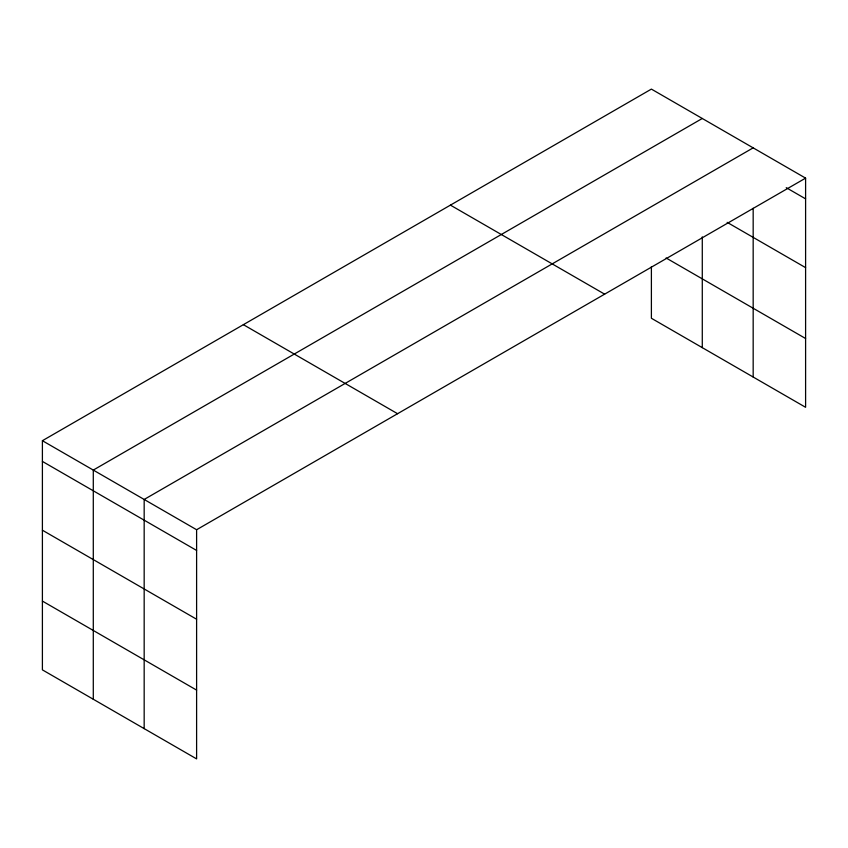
<?xml version="1.0" encoding="UTF-8"?>
<svg xmlns="http://www.w3.org/2000/svg" width="848" height="848" viewBox="0 0 848 848"><rect width="100%" height="100%" fill="white"/><g stroke="black" fill="none" stroke-linecap="round" stroke-linejoin="round"><path stroke-width="1.27" d="M805.6 178.133L651.391 89.104L42.4 440.706L42.4 669.867L196.609 758.896L196.609 529.735L805.6 178.133L805.6 407.294L651.391 318.265L651.391 266.675M753.172 208.269L753.172 377.031M702.282 118.476L93.291 470.078L93.291 699.25M753.172 147.859L144.171 499.461L144.171 728.633M786.223 187.662L805.6 198.856M727.16 222.356L805.6 267.639M666.093 257.972L805.6 338.511M450.426 205.131L604.635 294.161M243.365 324.667L397.574 413.707M42.4 440.706L196.609 529.735M42.4 461.418L196.609 550.447M42.4 530.212L196.609 619.241M42.4 601.084L196.609 690.113M702.282 236.868L702.282 347.648"/></g></svg>
